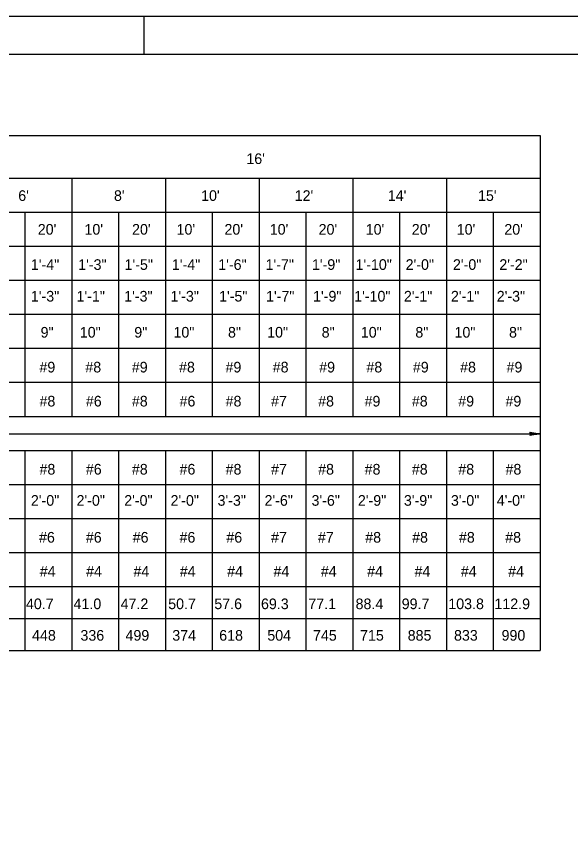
# Model space of a CAD drawing. Extents: x 0 to 2.83, y 0 to 1.83.
# Drawn here: x 1.609 to 2.221, y 0.917 to 1.833 of the extents above; entities that cross this region are included whole.
import ezdxf

# ---------------------------------------------------------------- set-up
doc = ezdxf.new("R2010")
doc.units = 0
for name, color, linetype in [('10 Sheet Format', 7, 'Continuous'), ('210 Border', 7, 'Continuous'), ('212 Leaders and Dim Lines', 7, 'Continuous'), ('214 Text and Titles', 7, 'Continuous')]:
    doc.layers.add(name, color=color, linetype=linetype)

msp = doc.modelspace()

# ---------------------------------------------------------------- linework, layer by layer
at = {"layer": '10 Sheet Format'}
msp.add_lwpolyline([(0, 0), (2.83333, 0), (2.83333, 1.83333), (0, 1.83333)], close=True, dxfattribs=at)
at = {"layer": '210 Border'}
for p, q in [((1.75, 1.83333), (1.75, 1.79167)), ((0.08333, 1.79167), (2.79167, 1.79167))]:
    msp.add_line(p, q, dxfattribs=at)
at = {"layer": '212 Leaders and Dim Lines'}
for p, q in [((1.34885, 1.37169), (2.18786, 1.37169)), ((2.17716, 1.3726), (2.17659, 1.37352)), ((2.17659, 1.37352), (2.18758, 1.37169)), ((2.18758, 1.37169), (2.17659, 1.36985)), ((2.17716, 1.37077), (2.17659, 1.36985)), ((2.17687, 1.37306), (2.18758, 1.37169)), ((2.18758, 1.37169), (2.17687, 1.37031)), ((2.18758, 1.37169), (2.17716, 1.3726)), ((2.17716, 1.3726), (2.17772, 1.37169)), ((2.17716, 1.37077), (2.18758, 1.37169)), ((2.17772, 1.37169), (2.17716, 1.37077)), ((2.18758, 1.37169), (2.17744, 1.37214)), ((2.17744, 1.37123), (2.18758, 1.37169)), ((2.17772, 1.37169), (2.18758, 1.37169))]:
    msp.add_line(p, q, dxfattribs=at)
at = {"layer": '214 Text and Titles'}
for p, q in [((0.12727, 1.70171), (2.18786, 1.70171)), ((2.18786, 1.70171), (2.18786, 1.13203)), ((0.12727, 1.65466), (2.18786, 1.65466)), ((1.67021, 1.65466), (1.67021, 1.39112)), ((1.77374, 1.65466), (1.77374, 1.39112)), ((1.87727, 1.65466), (1.87727, 1.39112)), ((1.9808, 1.65466), (1.9808, 1.39112)), ((2.08433, 1.65466), (2.08433, 1.39112)), ((0.12727, 1.61701), (2.18786, 1.61701)), ((1.61844, 1.61701), (1.61844, 1.39112)), ((1.72197, 1.61701), (1.72197, 1.39112)), ((1.82551, 1.61701), (1.82551, 1.39112)), ((1.92904, 1.61701), (1.92904, 1.39112)), ((2.03257, 1.61701), (2.03257, 1.39112)), ((2.1361, 1.61701), (2.1361, 1.39112)), ((0.12727, 1.57936), (2.18786, 1.57936)), ((0.17714, 1.54171), (2.18786, 1.54171)), ((0.12727, 1.50407), (2.18786, 1.50407)), ((0.17714, 1.46642), (2.18786, 1.46642)), ((0.17714, 1.42877), (2.18786, 1.42877)), ((0.2099, 1.39112), (2.18786, 1.39112)), ((0.17714, 1.35347), (2.18786, 1.35347)), ((1.61844, 1.35347), (1.61844, 1.20288)), ((1.67021, 1.35347), (1.67021, 1.20288)), ((1.72197, 1.35347), (1.72197, 1.20288)), ((1.77374, 1.35347), (1.77374, 1.20288)), ((1.82551, 1.35347), (1.82551, 1.20288)), ((1.87727, 1.35347), (1.87727, 1.20288)), ((1.92904, 1.35347), (1.92904, 1.20288)), ((1.9808, 1.35347), (1.9808, 1.20288)), ((2.03257, 1.35347), (2.03257, 1.20288)), ((2.08433, 1.35347), (2.08433, 1.20288)), ((2.1361, 1.35347), (2.1361, 1.20288)), ((0.2099, 1.31583), (2.18786, 1.31583)), ((0.17714, 1.27818), (2.18786, 1.27818)), ((0.17714, 1.24053), (2.18786, 1.24053)), ((0.12727, 1.20288), (2.18786, 1.20288)), ((1.61844, 1.20288), (1.61844, 1.13203)), ((1.67021, 1.20288), (1.67021, 1.13203)), ((1.72197, 1.20288), (1.72197, 1.13203)), ((1.77374, 1.20288), (1.77374, 1.13203)), ((1.82551, 1.20288), (1.82551, 1.13203)), ((1.87727, 1.20288), (1.87727, 1.13203)), ((1.92904, 1.20288), (1.92904, 1.13203)), ((1.9808, 1.20288), (1.9808, 1.13203)), ((2.03257, 1.20288), (2.03257, 1.13203)), ((2.08433, 1.20288), (2.08433, 1.13203)), ((2.1361, 1.20288), (2.1361, 1.13203)), ((0.17714, 1.16746), (2.18786, 1.16746)), ((0.12727, 1.13203), (2.18786, 1.13203))]:
    msp.add_line(p, q, dxfattribs=at)

# ---------------------------------------------------------------- texts
for s, p in [("16'", (1.8632, 1.67024)), ("6'", (1.61115, 1.62942)), ("8'", (1.7169, 1.62942)), ("10'", (1.81321, 1.62942)), ("12'", (1.91663, 1.62942)), ("14'", (2.01952, 1.62942)), ("15'", (2.11922, 1.62942)), ("20'", (1.63272, 1.5921)), ("10'", (1.6843, 1.5921)), ("20'", (1.73691, 1.5921)), ("10'", (1.78609, 1.5921)), ("20'", (1.83901, 1.5921)), ("10'", (1.88906, 1.5921)), ("20'", (1.94306, 1.5921)), ("10'", (1.99508, 1.5921)), ("20'", (2.04602, 1.5921)), ("10'", (2.0957, 1.5921)), ("20'", (2.1483, 1.5921)), ('1\'-4"', (1.6251, 1.55314)), ('1\'-3"', (1.6774, 1.55314)), ('1\'-5"', (1.72863, 1.55314)), ('1\'-4"', (1.78093, 1.55314)), ('1\'-6"', (1.83216, 1.55314)), ('1\'-7"', (1.88446, 1.55314)), ('1\'-9"', (1.9357, 1.55314)), ('1\'-10"', (1.98391, 1.55314)), ('2\'-0"', (2.03923, 1.55314)), ('2\'-0"', (2.09152, 1.55314)), ('2\'-2"', (2.14276, 1.55314)), ('1\'-3"', (1.6251, 1.51813)), ('1\'-1"', (1.67556, 1.51813)), ('1\'-3"', (1.72822, 1.51813)), ('1\'-3"', (1.77944, 1.51813)), ('1\'-5"', (1.83308, 1.51813)), ('1\'-7"', (1.885, 1.51813)), ('1\'-9"', (1.93694, 1.51813)), ('1\'-10"', (1.98238, 1.51813)), ('2\'-1"', (2.03732, 1.51813)), ('2\'-1"', (2.08928, 1.51813)), ('2\'-3"', (2.13994, 1.51813)), ('9"', (1.63584, 1.47823)), ('10"', (1.67913, 1.47823)), ('9"', (1.73937, 1.47823)), ('10"', (1.78267, 1.47823)), ('8"', (1.8429, 1.47823)), ('10"', (1.8862, 1.47823)), ('8"', (1.94643, 1.47823)), ('10"', (1.98973, 1.47823)), ('8"', (2.04996, 1.47823)), ('10"', (2.09326, 1.47823)), ('8"', (2.15349, 1.47823)), ('#9', (1.63454, 1.43969)), ('#8', (1.68529, 1.43969)), ('#9', (1.73663, 1.43969)), ('#8', (1.78882, 1.43969)), ('#9', (1.84016, 1.43969)), ('#8', (1.89235, 1.43969)), ('#9', (1.94369, 1.43969)), ('#8', (1.99588, 1.43969)), ('#9', (2.04722, 1.43969)), ('#8', (2.09941, 1.43969)), ('#9', (2.15075, 1.43969)), ('#8', (1.63462, 1.40204)), ('#6', (1.68583, 1.40204)), ('#8', (1.73671, 1.40204)), ('#6', (1.78937, 1.40204)), ('#8', (1.84029, 1.40204)), ('#7', (1.8905, 1.40204)), ('#8', (1.94256, 1.40204)), ('#9', (1.99385, 1.40204)), ('#8', (2.04609, 1.40204)), ('#9', (2.09738, 1.40204)), ('#9', (2.14955, 1.40204)), ('#8', (1.63462, 1.32675)), ('#6', (1.68583, 1.32675)), ('#8', (1.73671, 1.32675)), ('#6', (1.78937, 1.32675)), ('#8', (1.8403, 1.32675)), ('#8', (1.94256, 1.32675)), ('#8', (1.99393, 1.32675)), ('#8', (2.04609, 1.32675)), ('#8', (2.09746, 1.32675)), ('#8', (2.14962, 1.32675)), ('#7', (1.89051, 1.32675)), ('2\'-0"', (1.6251, 1.29224)), ('2\'-0"', (1.67556, 1.29224)), ('2\'-0"', (1.72822, 1.29224)), ('2\'-0"', (1.77944, 1.29224)), ('3\'-3"', (1.83138, 1.29224)), ('2\'-6"', (1.88329, 1.29224)), ('3\'-6"', (1.93524, 1.29224)), ('2\'-9"', (1.98646, 1.29224)), ('3\'-9"', (2.03732, 1.29224)), ('3\'-0"', (2.08928, 1.29224)), ('4\'-0"', (2.13994, 1.29224)), ('#6', (1.63407, 1.25145)), ('#6', (1.68583, 1.25145)), ('#6', (1.7376, 1.25145)), ('#6', (1.78937, 1.25145)), ('#6', (1.84113, 1.25145)), ('#7', (1.8905, 1.25145)), ('#7', (1.94227, 1.25145)), ('#8', (1.99461, 1.25145)), ('#8', (2.04638, 1.25145)), ('#8', (2.09814, 1.25145)), ('#8', (2.14927, 1.25145)), ('#4', (1.6349, 1.2138)), ('#4', (1.6861, 1.2138)), ('#4', (1.73843, 1.2138)), ('#4', (1.78963, 1.2138)), ('#4', (1.84197, 1.2138)), ('#4', (1.89316, 1.2138)), ('#4', (1.9455, 1.2138)), ('#4', (1.99669, 1.2138)), ('#4', (2.04903, 1.2138)), ('#4', (2.10022, 1.2138)), ('#4', (2.15256, 1.2138)), ('40.7', (1.61964, 1.17785)), ('41.0', (1.67223, 1.17785)), ('47.2', (1.72427, 1.17785)), ('50.7', (1.77685, 1.17785)), ('57.6', (1.8278, 1.17785)), ('69.3', (1.87938, 1.17785)), ('77.1', (1.93171, 1.17785)), ('88.4', (1.98392, 1.17785)), ('99.7', (2.03487, 1.17785)), ('103.8', (2.08637, 1.17785)), ('112.9', (2.13733, 1.17785)), ('448', (1.6264, 1.143)), ('336', (1.67988, 1.143)), ('499', (1.72967, 1.143)), ('374', (1.78135, 1.143)), ('618', (1.83321, 1.143)), ('504', (1.88636, 1.143)), ('745', (1.93687, 1.143)), ('715', (1.98887, 1.143)), ('885', (2.0415, 1.143)), ('833', (2.09268, 1.143)), ('990', (2.14522, 1.143))]:
    msp.add_text(s, height=0.011765, dxfattribs=at).set_placement(p)

doc.saveas('drawing.dxf')
